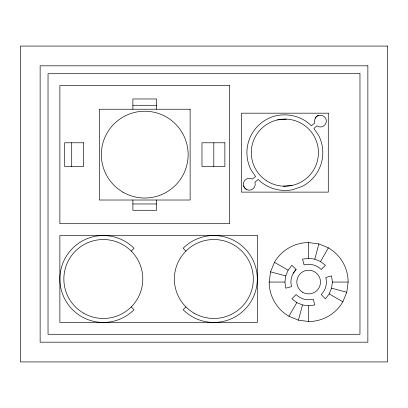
<?xml version="1.0" encoding="UTF-8"?>
<svg xmlns="http://www.w3.org/2000/svg" width="408" height="408" viewBox="0 0 408 408"><rect width="100%" height="100%" fill="white"/><g stroke="black" fill="none" stroke-linecap="round" stroke-linejoin="round"><path stroke-width="0.61" d="M269.183 282.05L270.53 271.835L274.472 262.313A39.474 39.474 0 0 1 308.657 242.576L318.872 243.923L328.394 247.865A39.474 39.474 0 0 1 348.126 282.05L346.785 292.266L342.842 301.787A39.474 39.474 0 0 1 308.657 321.519L298.442 320.178L288.92 316.236A39.474 39.474 0 0 1 269.183 282.05L284.937 282.05L285.748 275.91L288.119 270.193L291.888 265.282L296.111 269.504A17.743 17.743 0 0 0 291.516 286.64L285.748 288.186L284.937 282.05M331.566 288.186L332.372 282.05L331.566 275.91L325.798 277.455A17.743 17.743 0 0 1 321.203 294.596L325.426 298.819L329.195 293.908L331.566 288.186L346.785 292.266M298.442 320.178L302.517 304.96L308.657 305.765L314.792 304.96L313.247 299.192A17.743 17.743 0 0 1 296.111 294.596L291.888 298.819L296.8 302.588L302.517 304.96M314.792 259.141L308.657 258.33L302.517 259.141L304.062 264.909A17.743 17.743 0 0 1 321.203 269.504L325.426 265.282L320.515 261.513L314.792 259.141L318.872 243.923M315.257 118.116L314.466 121.074L314.782 122.885L311.406 125.822C302.522 116.713 289.088 113.2 276.721 115.586A37.949 37.949 0 0 0 251.165 170.105L255.627 176.506L252.297 179.102A5.921 5.921 0 0 0 247.804 178.51L246.376 179.102A5.921 5.921 0 0 0 243.418 184.232C243.413 187.405 246.162 190.154 249.334 190.148A5.921 5.921 0 0 0 255.056 182.697L254.867 182.243L258.269 179.444C267.087 188.476 280.393 192.097 292.689 189.746L302.318 186.349A37.949 37.949 0 0 0 318.556 135.196L313.9 128.52L316.934 125.827L318.852 126.796A5.921 5.921 0 0 0 326.308 121.074C326.558 115.27 317.954 112.919 315.257 118.116A5.921 5.921 0 0 1 318.852 115.357M288.92 316.236L296.8 302.588M320.515 261.513L328.394 247.865M293.291 273.176L296.111 269.504M131.233 251.083L134.048 248.268A43.452 43.452 0 0 0 72.599 248.268A43.452 43.452 0 0 0 72.599 309.723A43.452 43.452 0 0 0 134.048 309.723L131.233 306.908M185.936 306.908L183.121 309.723A43.452 43.452 0 0 0 244.571 309.723A43.452 43.452 0 0 0 244.571 248.268A43.452 43.452 0 0 0 183.121 248.268L185.936 251.083M277.659 119.865L286.39 119.121M283.33 186.186L292.062 185.441M132.896 105.284L156.575 105.284M132.896 203.964L156.575 203.964M332.372 282.05L348.126 282.05M270.53 271.835L285.748 275.91M274.472 262.313L288.119 270.193M329.195 293.908L342.842 301.787M308.657 242.576L308.657 258.33M308.657 305.765L308.657 321.519M213.812 142.785L213.812 166.469M156.575 109.232L156.575 98.971L132.896 98.971L132.896 109.232M156.575 200.017L156.575 210.283L132.896 210.283L132.896 200.017M71.711 142.785L71.711 166.469M246.376 189.358A5.921 5.921 0 0 1 243.617 185.762M387.6 46.078L20.4 46.078L20.4 361.921L387.6 361.921L387.6 46.078M367.863 65.816L40.137 65.816L40.137 342.185L367.863 342.185L367.863 65.816M359.968 73.71L48.032 73.71L48.032 334.29L359.968 334.29L359.968 73.71M229.602 85.552L59.874 85.552L59.874 223.701L229.602 223.701L229.602 85.552M190.128 109.232L99.343 109.232L99.343 200.017L190.128 200.017L190.128 109.232M328.282 113.179L241.444 113.179L241.444 192.122L328.282 192.122L328.282 113.179M83.553 142.785L64.607 142.785L64.607 166.469L83.553 166.469L83.553 142.785M224.864 142.785L201.97 142.785L201.97 166.469L224.864 166.469L224.864 142.785M257.3 235.544L59.874 235.544L59.874 322.447L257.3 322.447L257.3 235.544M83.589 313.181A39.474 39.474 0 0 0 142.795 278.995A39.474 39.474 0 0 0 83.589 244.815A39.474 39.474 0 0 0 83.589 313.181M194.111 313.181A39.474 39.474 0 0 0 253.317 278.995A39.474 39.474 0 0 0 194.111 244.815A39.474 39.474 0 0 0 194.111 313.181M302.736 292.306A11.842 11.842 0 0 0 320.499 282.05A11.842 11.842 0 0 0 302.736 271.794A11.842 11.842 0 0 0 302.736 292.306M266.771 180.928A33.568 33.568 0 0 0 318.393 154.183A33.568 33.568 0 0 0 269.418 122.849A33.568 33.568 0 0 0 266.771 180.928M123.038 192.214A43.401 43.401 0 0 0 188.139 154.627A43.401 43.401 0 0 0 123.038 117.04A43.401 43.401 0 0 0 123.038 192.214"/></g></svg>
